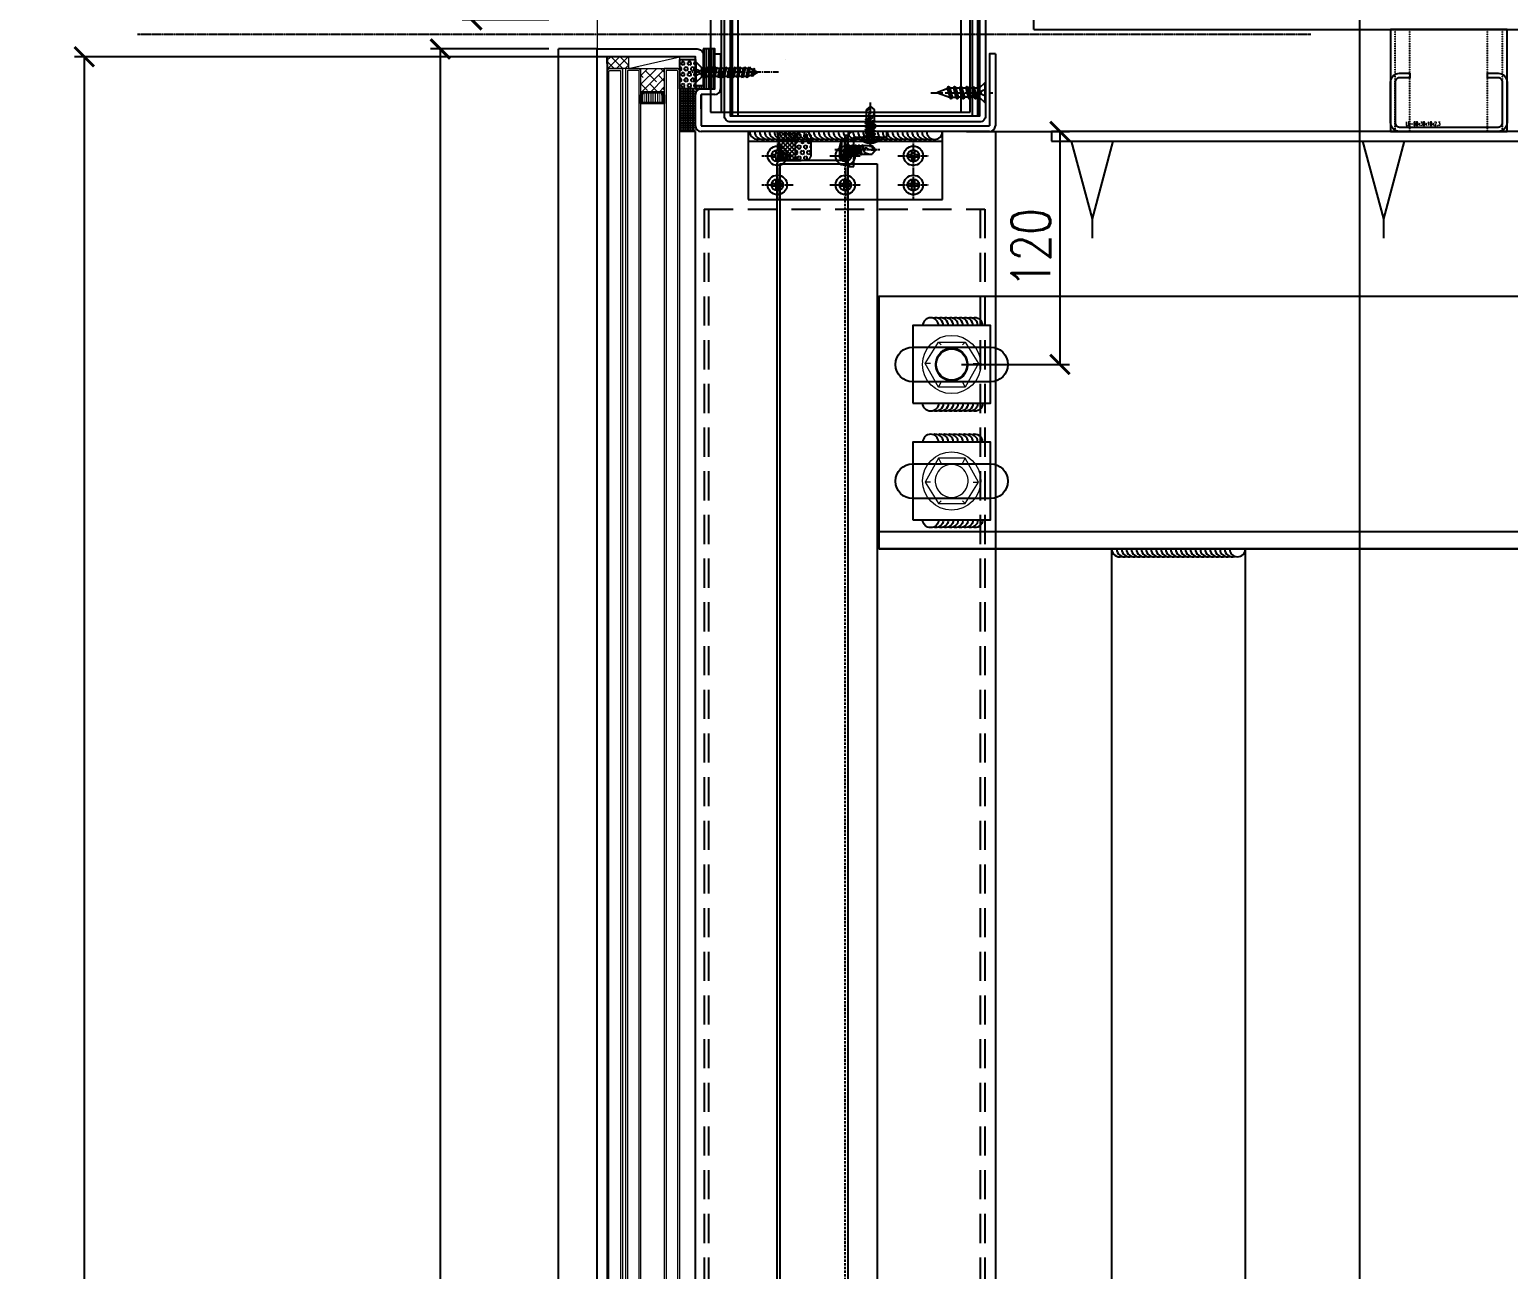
# Model space of a CAD drawing. Extents: x -3378 to 102197, y -3799 to 48702.
# Drawn here: x 58604 to 59365, y 39112 to 39751 of the extents above; entities that cross this region are included whole.
import ezdxf

# ---------------------------------------------------------------- set-up
doc = ezdxf.new("R2010")
doc.units = 0
for name, pattern in [('CEN1', [9, 6, -1, 1, -1]), ('CENTER', [2, 1.25, -0.25, 0.25, -0.25]), ('HIDDEN', [0.375, 0.25, -0.125]), ('Hidden 1_16_', [0.023813, 0.015875, -0.007938])]:
    doc.linetypes.add(name, pattern=pattern)
for name, color, linetype in [('##-鐵件', 1, 'Continuous'), ('24WELD', 55, 'Continuous'), ('ARR', 6, 'Continuous'), ('BCM CL', 14, 'CENTER'), ('BCM-DIM', 54, 'Continuous'), ('BCM-draft', 252, 'Continuous'), ('BCM-Extu', 4, 'Continuous'), ('CENTER', 4, 'CENTER'), ('CL', 14, 'CENTER'), ('DIM', 173, 'Continuous'), ('GM_ANNO_DIMS', 4, 'Continuous'), ('GM_STEL_PRIM', 3, 'Continuous'), ('STRUCTURAL', 3, 'Continuous'), ('不鏽鋼板S.S.PANEL', 30, 'Continuous'), ('填縫物 SEALANT', 1, 'Continuous'), ('泡棉', 8, 'Continuous'), ('矽利康', 9, 'Continuous'), ('螺絲 固定五金 FASTENERS', 124, 'Continuous'), ('螺絲、螺栓', 4, 'Continuous'), ('視覺模型鋁擠型暫替', 4, 'Continuous'), ('金屬面材 METAL PANEL', 2, 'Continuous'), ('鐵件', 6, 'Continuous'), ('鐵件 STEEL', 20, 'Continuous'), ('隔熱材 INSULATION', 9, 'HIDDEN'), ('隱藏線 HIDDEN', 8, 'HIDDEN')]:
    doc.layers.add(name, color=color, linetype=linetype)
doc.layers.add('#不列印', color=250, linetype='Continuous', plot=False)
doc.layers.add('不顯示', color=254, linetype='Continuous', plot=False)
doc.layers.add('BCM-GK', color=252, linetype='Continuous', lineweight=5)
doc.layers.add('BCM-GLA', color=4, linetype='Continuous', lineweight=5)
doc.styles.add('GM_ANNO_TEXT', font='simplex.shx', dxfattribs={"width": 0.8})
doc.styles.add('romans', font='romans.shx', dxfattribs={"width": 0.5, "bigfont": ' chineset.shx'})
doc.dimstyles.new('GM_DIM', dxfattribs={"dimscale": 0, "dimtxt": 20, "dimasz": 10, "dimexe": 5, "dimexo": 5, "dimgap": 5, "dimtad": 1, "dimdec": 0, "dimdsep": 46, "dimtxsty": 'GM_ANNO_TEXT', "dimblk": 'ARCHTICK', "dimcen": 0, "dimclrd": 4, "dimclre": 4, "dimclrt": 10, "dimadec": 0, "dimazin": 2, "dimtfac": 1, "dimtdec": 0, "dimtix": 1, "dimtofl": 0, "dimtmove": 2, "dimatfit": 3, "dimfxl": 1.5, "dimarcsym": 1})

# ---------------------------------------------------------------- blocks, each defined once
blk = doc.blocks.new('*u130')
at = {"layer": '泡棉'}
h = blk.add_hatch(dxfattribs=at)
h.set_pattern_fill('HEX', color=256, scale=0.3)
h.set_pattern_definition([(0, (-4141.5022, 978.2385), (0, 1.6497784), [0.9525, -1.905]), (120, (-4141.5022, 978.2385), (-1.42875, -0.8248892), [0.9525, -1.905]), (60, (-4140.5497, 978.2385), (-1.42875, 0.8248892), [0.9525, -1.905])])
edge = h.paths.add_edge_path()
edge.add_line((-12, 9.53), (-3, 9.53))
edge.add_arc((-3, 12.53), 3, 270, 360)
edge.add_line((0, 12.53), (0, 14.53))
edge.add_arc((-3, 14.53), 3, 0, 90)
edge.add_line((-3, 17.53), (-12, 17.53))
edge.add_arc((-12, 14.53), 3, 90, 180)
edge.add_line((-15, 14.53), (-15, 12.53))
edge.add_arc((-12, 12.53), 3, 180, 270)
at = {"layer": '矽利康'}
h = blk.add_hatch(dxfattribs=at)
h.set_pattern_fill('ANSI37', color=256, scale=0.5, style=0)
h.set_pattern_definition([(45, (-4141.5022, 978.2385), (-1.122532, 1.122532), []), (135, (-4141.5022, 978.2385), (-1.122532, -1.122532), [])])
edge = h.paths.add_edge_path()
edge.add_arc((-7.73, -32.06), 32.98, 76.43716, 103.56284)
edge.add_arc((-16.6, 1.13), 1.6, 315, 360)
edge.add_line((-15, 1.13), (-15, 12.53))
edge.add_arc((-12, 12.53), 3, 180, 270)
edge.add_line((-12, 9.53), (-3, 9.53))
edge.add_arc((-3, 12.53), 3, 270, 360)
edge.add_line((0, 12.53), (0, 0))
at = {"layer": '泡棉'}
blk.add_lwpolyline([(-12, 9.53), (-3, 9.53, 0.414214), (0, 12.53), (0, 14.53, 0.414214), (-3, 17.53), (-12, 17.53, 0.414214), (-15, 14.53), (-15, 12.53, 0.414214)], format="xyb", close=True, dxfattribs=at)
at = {"layer": '矽利康'}
blk.add_lwpolyline([(0, 0, 0.118914), (-15.47, 0, 0.198912), (-15, 1.13), (-15, 12.53, 0.414214), (-12, 9.53), (-3, 9.53, 0.414214), (0, 12.53)], format="xyb", close=True, dxfattribs=at)
blk = doc.blocks.new('M5x16圓頭自攻')
at = {"layer": 'ARR', "color": 0, "linetype": 'CENTER', "ltscale": 0.87}
blk.add_line((18, 0), (-5.1, 0), dxfattribs=at)
at = {"layer": 'ARR', "color": 0, "linetype": 'ByBlock', "ltscale": 0.3}
for p, q in [((-1.61, -4.5), (-1.61, 4.5)), ((0.5, 2.24), (1.14, 1.9)), ((0.72, 2.13), (1.65, -2.5)), ((1.89, 1.9), (1.14, 1.9)), ((2.24, 2.5), (3.24, -2.5)), ((3.48, 1.9), (2.73, 1.9)), ((3.83, 2.5), (4.83, -2.5)), ((5.07, 1.9), (4.32, 1.9)), ((5.42, 2.5), (6.42, -2.5)), ((6.81, 1.9), (5.91, 1.9)), ((7.16, 2.5), (8.16, -2.5)), ((8.4, 1.9), (7.65, 1.9)), ((8.73, 1.9), (7.98, 1.9)), ((9.08, 2.5), (9.7, -0.6)), ((14.12, 2.1), (9.46, 2.1)), ((15.83, 0.06), (14.12, 2.1)), ((15.83, 0.06), (15.95, 0.06)), ((16, -0.01), (16, 0.01)), ((2.14, -1.9), (2.89, -1.9)), ((3.73, -1.9), (4.48, -1.9)), ((5.32, -1.9), (6.07, -1.9)), ((6.91, -1.9), (7.81, -1.9)), ((8.54, -2.1), (12.91, -2.1)), ((15.83, -0.06), (14.12, -2.1)), ((15.83, -0.06), (15.95, -0.06))]:
    blk.add_line(p, q, dxfattribs=at)
blk.add_lwpolyline([(-2.98, -0.5, 0.134476), (-1.61, -4.5), (-0.58, -4.5, 0.198912), (-0.44, -4.44), (-0.06, -4.06, 0.198912), (0, -3.92), (0, 3.92, 0.198912), (-0.06, 4.06), (-0.44, 4.44, 0.198912), (-0.58, 4.5), (-1.61, 4.5, 0.134562), (-2.98, 0.5), (-2.48, 0.5), (-2.48, -0.5), (-2.98, -0.5)], format="xyb", dxfattribs=at)
blk.add_lwpolyline([(1.14, 1.9), (2.14, -1.9), (1.8, -2.5), (1.65, -2.5), (1.3, -1.9), (0.3, 1.9), (0.5, 2.24)], dxfattribs=at)
for points in [[(3.24, -2.5), (2.89, -1.9), (1.89, 1.9), (2.24, 2.5), (2.39, 2.5), (2.73, 1.9), (3.73, -1.9), (3.39, -2.5)], [(4.83, -2.5), (4.48, -1.9), (3.48, 1.9), (3.83, 2.5), (3.98, 2.5), (4.32, 1.9), (5.32, -1.9), (4.98, -2.5)], [(6.42, -2.5), (6.07, -1.9), (5.07, 1.9), (5.42, 2.5), (5.57, 2.5), (5.91, 1.9), (6.91, -1.9), (6.57, -2.5)], [(8.16, -2.5), (7.81, -1.9), (6.81, 1.9), (7.16, 2.5), (7.31, 2.5), (7.65, 1.9), (8.65, -1.9), (8.31, -2.5)], [(9.08, 2.5), (8.73, 1.9), (9.7, -0.6), (9.46, 2.1), (9.23, 2.5)]]:
    blk.add_lwpolyline(points, close=True, dxfattribs=at)
for centre, radius, start, end in [((0.67, 3.07), 0.874, 220.33884, 257.78016), ((10.86, -0.29), 1.2, 56.15202, 236.15202), ((14.85, 6.88), 7.01, 241.64577, 278.00805), ((15.9, 1.75), 1.82, 168.86169, 267.68654), ((15.95, 0.01), 0.05, 0, 90), ((1.17, -3.34), 1.44, 84.73115, 144.21996), ((13.52, 4.88), 7.01, 241.64577, 274.95411), ((15.95, -0.01), 0.05, 270, 0)]:
    blk.add_arc(centre, radius, start, end, dxfattribs=at)
blk = doc.blocks.new('*U255')
blk.add_blockref('M5x16圓頭自攻', (0, 0))
blk = doc.blocks.new('玻璃飾條01')
at = {"layer": '金屬面材 METAL PANEL', "linetype": 'Continuous'}
blk.add_lwpolyline([(50.5, -19), (50.5, -4), (0, -4), (0, 0), (51.5, 0, -0.414214), (54.5, -3), (54.5, -19), (50.5, -19)], format="xyb", dxfattribs=at)
blk = doc.blocks.new('*u927')
at = {"layer": 'CENTER', "color": 0, "ltscale": 5}
blk.add_line((28.28, 0), (-3.62, 0), dxfattribs=at)
at = {"layer": '螺絲、螺栓', "color": 0, "linetype": 'ByBlock', "ltscale": 0.2}
for p, q in [((0.3, 5.3), (0.3, -5.3)), ((3.1, 2.5), (3.1, -2.5)), ((3.1, 2.39), (4.64, 2.39)), ((5.08, 3.15), (6.34, -3.15)), ((5.7, 2.39), (7.79, 2.39)), ((8.23, 3.15), (9.49, -3.15)), ((8.85, 2.39), (10.94, 2.39)), ((11.38, 3.15), (12.64, -3.15)), ((12, 2.39), (14.09, 2.39)), ((14.53, 3.15), (15.79, -3.15)), ((17.24, 2.39), (15.15, 2.39)), ((17.68, 3.15), (18.94, -3.15)), ((18.17, 2.61), (24.84, 0.24)), ((3.1, -2.39), (5.9, -2.39)), ((6.96, -2.39), (9.05, -2.39)), ((10.11, -2.39), (12.2, -2.39)), ((13.26, -2.39), (15.35, -2.39)), ((16.41, -2.39), (18.5, -2.39)), ((24.84, -0.23), (19.52, -2.25))]:
    blk.add_line(p, q, dxfattribs=at)
blk.add_lwpolyline([(3.1, -2.5), (0.3, -5.3), (0, -5.3), (0, 5.3), (0.3, 5.3), (3.1, 2.5)], dxfattribs=at)
blk.add_lwpolyline([(0, 1.61, -0.048054), (2.67, 0.68, -0.292428), (3.1, 0, -0.292428), (2.67, -0.68, -0.048054), (0, -1.61, -0.048054)], format="xyb", dxfattribs=at)
for points in [[(6.34, -3.15), (5.9, -2.39), (4.64, 2.39), (5.08, 3.15), (5.27, 3.15), (5.7, 2.39), (6.96, -2.39), (6.53, -3.15)], [(9.49, -3.15), (9.05, -2.39), (7.79, 2.39), (8.23, 3.15), (8.42, 3.15), (8.85, 2.39), (10.11, -2.39), (9.68, -3.15)], [(12.64, -3.15), (12.2, -2.39), (10.94, 2.39), (11.38, 3.15), (11.57, 3.15), (12, 2.39), (13.26, -2.39), (12.83, -3.15)], [(15.79, -3.15), (15.35, -2.39), (14.09, 2.39), (14.53, 3.15), (14.72, 3.15), (15.15, 2.39), (16.41, -2.39), (15.98, -3.15)], [(18.94, -3.15), (18.5, -2.39), (17.24, 2.39), (17.68, 3.15), (17.87, 3.15), (18.3, 2.39), (19.56, -2.39), (19.13, -3.15)]]:
    blk.add_lwpolyline(points, close=True, dxfattribs=at)
blk.add_arc((24.75, 0), 0.252, 292.16272, 69.4623, dxfattribs=at)
blk = doc.blocks.new('*U929')
blk.add_blockref('*u927', (0, 0))
blk = doc.blocks.new('下水槽料')
at = {"layer": 'BCM-DIM', "linetype": 'Continuous'}
h = blk.add_hatch(dxfattribs=at)
h.set_pattern_fill('ANSI37', color=256, scale=10, angle=45)
h.set_pattern_definition([(90, (-95148.0597, -997857.4866), (-1.25, 0), []), (180, (-95148.0597, -997857.4866), (-1e-16, -1.25), [])])
h.paths.add_polyline_path([(-154.38, 0), (-162.38, 0), (-162.38, -22), (-154.38, -22)])
at = {"layer": '泡棉'}
h = blk.add_hatch(dxfattribs=at)
h.set_pattern_fill('HEX', color=256, scale=0.3, angle=90)
h.set_pattern_definition([(90, (0.1197, -78.6612), (-1.649778, 1e-16), [0.9525, -1.905]), (210, (0.1197, -78.6612), (0.824889, -1.42875), [0.9525, -1.905]), (150, (0.1197, -77.7087), (-0.824889, -1.42875), [0.9525, -1.905])])
h.paths.add_polyline_path([(-154.38, -22), (-162.38, -22), (-162.38, -37), (-154.38, -37)])
at = {"layer": 'BCM-DIM', "linetype": 'Continuous'}
for p, q in [((-154.5, 0), (-162.5, 0)), ((-154.38, -22), (-162.38, -22))]:
    blk.add_line(p, q, dxfattribs=at)
at = {"layer": '泡棉'}
blk.add_lwpolyline([(-154.38, -37), (-162.38, -37), (-162.38, -22), (-154.38, -22)], close=True, dxfattribs=at)
at = {"layer": '視覺模型鋁擠型暫替', "linetype": 'Continuous'}
for points in [[(-8, -17.18), (-5, -14.5), (-5, -20)], [(-8, -22.82), (-5, -25.5), (-5, -20)]]:
    blk.add_lwpolyline(points, dxfattribs=at)
at = {"layer": '視覺模型鋁擠型暫替', "color": 7, "linetype": 'Continuous'}
for centre, radius, start, end in [((-135.5, -8), 3, 90, 180), ((-135.5, -8), 2, 90, 180), ((-135.5, -8), 1, 90, 180), ((-9, -8), 3, 0, 90), ((-9, -8), 2, 0, 90), ((-9, -8), 1, 0, 90)]:
    blk.add_arc(centre, radius, start, end, dxfattribs=at)
at = {"layer": '金屬面材 METAL PANEL'}
blk.add_lwpolyline([(-3, -40), (-3, -40), (-3, -40), (-3, -3), (-151.5, -3), (-151.5, -19), (-144.5, -19, -0.414214), (-141.5, -22), (-141.5, -40), (-144.5, -40), (-144.5, -40), (-141.5, -40), (-141.5, -40), (-144.5, -40), (-144.5, -22), (-151.5, -22, -0.414214), (-154.5, -19), (-154.5, -3, -0.414214), (-151.5, 0), (-3, 0, -0.414214), (0, -3), (0, -40), (-3, -40), (-3, -40), (-3, -40)], format="xyb", dxfattribs=at)
for points in [[(-132.5, -92.01), (-132.5, -8), (-12, -8), (-12, -92.01), (-9, -92.01), (-9, -8, 0.414214), (-12, -5), (-132.5, -5, 0.414214), (-135.5, -8), (-135.5, -92.01)], [(-5, -8), (-5, -92.01, -0.414214), (-8, -95.01), (-136.5, -95.01, -0.414214), (-139.5, -92.01), (-139.5, -8), (-136.5, -8), (-136.5, -92.01), (-8, -92.01), (-8, -8)]]:
    blk.add_lwpolyline(points, format="xyb", close=True, dxfattribs=at)
at = {"layer": '螺絲 固定五金 FASTENERS', "rotation": 180}
blk.add_blockref('*U929', (-5, -20), dxfattribs=at)
blk = doc.blocks.new('上水槽料')
at = {"layer": '金屬面材 METAL PANEL'}
for p, q in [((-144.52, 40), (-141.5, 40)), ((-144.5, 22), (-144.52, 40)), ((-141.5, 40), (-141.5, 22)), ((0, 40), (0, 3)), ((-154.5, 3), (-154.5, 19)), ((-151.5, 22), (-144.5, 22)), ((-144.5, 19), (-151.5, 19)), ((-151.5, 19), (-151.5, 3)), ((-151.5, 3), (-3, 3)), ((-3, 0), (-151.5, 0))]:
    blk.add_line(p, q, dxfattribs=at)
blk.add_lwpolyline([(0, 40), (-3, 40), (-3, 3)], dxfattribs=at)
for centre, start, end in [((-151.5, 19), 90, 180), ((-144.5, 22), 270, 0), ((-151.5, 3), 180, 270), ((-3, 3), 270, 0)]:
    blk.add_arc(centre, 3, start, end, dxfattribs=at)
at = {"layer": '螺絲 固定五金 FASTENERS', "rotation": 180}
blk.add_blockref('*U929', (-5, 20), dxfattribs=at)
blk = doc.blocks.new('*U35')
blk.add_lwpolyline([(1.22, 0.68), (2.48, 0.68, -0.398336), (3.02, 0.16, -0.027263), (3.02, -0.16, -0.398336), (2.48, -0.68), (1.22, -0.68, 0.414214), (0.68, -1.22), (0.68, -2.48, -0.398336), (0.16, -3.02, -0.027263), (-0.16, -3.02, -0.398336), (-0.68, -2.48), (-0.68, -1.22, 0.414214), (-1.22, -0.68), (-2.48, -0.68, -0.398336), (-3.02, -0.16, -0.027263), (-3.02, 0.16, -0.398336), (-2.48, 0.68), (-1.22, 0.68, 0.414214), (-0.68, 1.22), (-0.68, 2.48, -0.398336), (-0.16, 3.02, -0.027263), (0.16, 3.02, -0.398336), (0.68, 2.48), (0.68, 1.22, 0.414214)], format="xyb", close=True)
blk.add_circle((0, 0), 5)
at = {"layer": 'CL'}
for p, q in [((0, 8.04), (0, -8.04)), ((-8.04, 0), (8.04, 0))]:
    blk.add_line(p, q, dxfattribs=at)
blk = doc.blocks.new('圓孔6mm')
at = {"layer": '視覺模型鋁擠型暫替', "color": 6, "linetype": 'Continuous'}
blk.add_circle((0, 0), 3, dxfattribs=at)
at = {"layer": 'BCM-draft'}
blk.add_blockref('*U35', (0, 0), dxfattribs=at)
blk = doc.blocks.new('下水槽料托架4t')
at = {"layer": '金屬面材 METAL PANEL', "linetype": 'Continuous'}
for p, q in [((73.25, 0), (-60.43, 0)), ((-60.43, 0, 0), (-60.43, -80, 0)), ((-54.96, 0), (-54.96, -80)), ((68.39, 0), (68.39, -80)), ((73.25, -80), (73.25, 0)), ((-60.43, -80), (73.25, -80))]:
    blk.add_line(p, q, dxfattribs=at)
at = {"layer": '視覺模型鋁擠型暫替', "linetype": 'Continuous'}
for p in [(-33.43, -7.5), (6.57, -7.5), (46.54, -7.5), (-33.43, -22.5), (6.57, -22.5), (46.54, -22.5)]:
    blk.add_blockref('圓孔6mm', p, dxfattribs=at)
blk = doc.blocks.new('*U51')
for centre, end in [((-93.95, 3.05), 286.35291), ((-91.45, 2.96), 286.35291), ((-88.95, 2.88), 286.35291), ((-86.45, 2.8), 286.35291), ((-83.96, 2.72), 286.35291), ((-81.46, 2.64), 286.35291), ((-78.96, 2.56), 286.35291), ((-76.46, 2.48), 286.35291), ((-73.96, 2.4), 286.35291), ((-71.46, 2.32), 286.35291), ((-68.96, 2.24), 286.35291), ((-66.47, 2.15), 286.35291), ((-63.97, 2.07), 286.35291), ((-61.47, 1.99), 286.35291), ((-58.97, 1.91), 286.35291), ((-56.47, 1.83), 286.35291), ((-53.97, 1.75), 286.35291), ((-51.47, 1.67), 286.35291), ((-48.97, 1.59), 286.35291), ((-46.48, 1.51), 286.35291), ((-43.98, 1.43), 286.35291), ((-41.48, 1.34), 286.35291), ((-38.98, 1.26), 286.35291), ((-36.48, 1.18), 286.35291), ((-33.98, 1.1), 286.35291), ((-31.48, 1.02), 286.35291), ((-28.98, 0.94), 286.35291), ((-26.49, 0.86), 286.35291), ((-23.99, 0.78), 286.35291), ((-21.49, 0.7), 286.35291), ((-18.99, 0.62), 286.35291), ((-16.49, 0.53), 286.35291), ((-13.99, 0.45), 286.35291), ((-11.49, 0.37), 286.35291), ((-9, 0.29), 286.35291), ((-6.5, 0.21), 286.35291), ((-4, 0.13), 358.14306)]:
    blk.add_arc(centre, 4, 178.14306, end)
blk = doc.blocks.new('上橫料托架4t-2')
at = {"layer": '視覺模型鋁擠型暫替', "color": 6, "linetype": 'HIDDEN'}
blk.add_line((7.45, -5), (107.45, -5), dxfattribs=at)
blk.add_lwpolyline([(7.45, -35), (107.45, -35), (107.45, 0), (7.45, 0)], close=True, dxfattribs=at)
at = {"layer": '24WELD', "xscale": 1.012500000000001, "yscale": 1.012500000000001, "zscale": 1.012500000000001, "rotation": 1.856937198354216}
blk.add_blockref('*U51', (107.45, 0), dxfattribs=at)
at = {"layer": '視覺模型鋁擠型暫替', "linetype": 'HIDDEN'}
for p in [(22.45, -12.5), (57.45, -12.5), (92.45, -12.5), (22.45, -27.5), (57.45, -27.5), (92.45, -27.5)]:
    blk.add_blockref('圓孔6mm', p, dxfattribs=at)
blk = doc.blocks.new('*U59')
for centre, end in [((-0.21, -6.5), 16.35291), ((-0.13, -4), 88.14306), ((-0.45, -13.99), 16.35291), ((-0.37, -11.49), 16.35291), ((-0.29, -9), 16.35291), ((-0.7, -21.49), 16.35291), ((-0.62, -18.99), 16.35291), ((-0.53, -16.49), 16.35291), ((-0.86, -26.49), 16.35291), ((-0.78, -23.99), 16.35291)]:
    blk.add_arc(centre, 4, 268.14306, end)
blk = doc.blocks.new('A$C4E2A2353')
at = {"layer": 'ARR', "color": 0, "linetype": 'CEN1', "ltscale": 0.5}
blk.add_line((42.86, 0), (-3.62, 0), dxfattribs=at)
at = {"layer": 'ARR', "color": 0, "linetype": 'ByBlock', "ltscale": 0.3}
for p, q in [((0.3, -5.3), (0.3, 5.3)), ((3.1, -2.5), (3.1, 2.5)), ((4.38, 2.15), (3.1, 2.15)), ((3.1, 1.24), (3.82, -2.16)), ((4.71, 2.87), (4.38, 2.15)), ((4.38, 2.15), (5.3, -2.16)), ((4.43, 1.96), (5.34, -2.36)), ((5.34, 2.15), (4.71, 2.87)), ((4.71, 2.87), (5.93, -2.88)), ((4.89, 2.06), (5.8, -2.26)), ((6.82, 2.15), (5.34, 2.15)), ((5.34, 2.15), (6.26, -2.16)), ((5.34, 2.15), (6.26, -2.16)), ((7.15, 2.87), (6.82, 2.15)), ((6.82, 2.15), (7.74, -2.16)), ((6.86, 1.96), (7.78, -2.36)), ((7.78, 2.15), (7.15, 2.87)), ((7.15, 2.87), (8.37, -2.88)), ((7.32, 2.06), (8.24, -2.26)), ((9.26, 2.15), (7.78, 2.15)), ((7.78, 2.15), (8.7, -2.16)), ((7.78, 2.15), (8.7, -2.16)), ((9.59, 2.87), (9.26, 2.15)), ((9.26, 2.15), (10.17, -2.16)), ((9.3, 1.96), (10.21, -2.36)), ((10.22, 2.15), (9.59, 2.87)), ((9.59, 2.87), (10.81, -2.88)), ((9.76, 2.06), (10.67, -2.26)), ((11.7, 2.15), (10.22, 2.15)), ((10.22, 2.15), (11.13, -2.16)), ((10.22, 2.15), (11.13, -2.16)), ((12.02, 2.87), (11.7, 2.15)), ((11.7, 2.15), (12.61, -2.16)), ((11.74, 1.96), (12.65, -2.36)), ((12.66, 2.15), (12.02, 2.87)), ((12.02, 2.87), (13.24, -2.88)), ((12.2, 2.06), (13.11, -2.26)), ((14.13, 2.15), (12.66, 2.15)), ((12.66, 2.15), (13.57, -2.16)), ((12.66, 2.15), (13.57, -2.16)), ((14.46, 2.87), (14.13, 2.15)), ((14.13, 2.15), (15.05, -2.16)), ((14.18, 1.96), (15.09, -2.36)), ((15.09, 2.15), (14.46, 2.87)), ((14.46, 2.87), (15.68, -2.88)), ((14.64, 2.06), (15.55, -2.26)), ((16.57, 2.15), (15.09, 2.15)), ((15.09, 2.15), (16.01, -2.16)), ((15.09, 2.15), (16.01, -2.16)), ((16.9, 2.87), (16.57, 2.15)), ((16.57, 2.15), (17.49, -2.16)), ((16.61, 1.96), (17.53, -2.36)), ((17.53, 2.15), (16.9, 2.87)), ((16.9, 2.87), (18.12, -2.88)), ((17.07, 2.06), (17.99, -2.26)), ((19.01, 2.15), (17.53, 2.15)), ((17.53, 2.15), (18.45, -2.16)), ((17.53, 2.15), (18.45, -2.16)), ((19.34, 2.87), (19.01, 2.15)), ((19.01, 2.15), (19.92, -2.16)), ((19.05, 1.96), (19.96, -2.36)), ((19.97, 2.15), (19.34, 2.87)), ((19.34, 2.87), (20.56, -2.88)), ((19.51, 2.06), (20.42, -2.26)), ((21.45, 2.15), (19.97, 2.15)), ((19.97, 2.15), (20.88, -2.16)), ((19.97, 2.15), (20.88, -2.16)), ((21.77, 2.87), (21.45, 2.15)), ((21.77, 2.87), (21.45, 2.15)), ((21.45, 2.15), (22.36, -2.16)), ((21.45, 2.15), (22.36, -2.16)), ((21.49, 1.96), (22.4, -2.36)), ((21.49, 1.96), (22.4, -2.36)), ((22.41, 2.15), (21.77, 2.87)), ((21.77, 2.87), (22.99, -2.88)), ((22.41, 2.15), (21.77, 2.87)), ((21.77, 2.87), (22.99, -2.88)), ((21.95, 2.06), (22.86, -2.26)), ((21.95, 2.06), (22.86, -2.26)), ((23.88, 2.15), (22.41, 2.15)), ((22.41, 2.15), (23.32, -2.16)), ((23.88, 2.15), (22.41, 2.15)), ((22.41, 2.15), (23.32, -2.16)), ((22.41, 2.15), (23.32, -2.16)), ((22.41, 2.15), (23.32, -2.16)), ((24.21, 2.87), (23.88, 2.15)), ((24.21, 2.87), (23.88, 2.15)), ((23.88, 2.15), (24.8, -2.16)), ((23.88, 2.15), (24.8, -2.16)), ((23.93, 1.96), (24.84, -2.36)), ((23.93, 1.96), (24.84, -2.36)), ((24.84, 2.15), (24.21, 2.87)), ((24.21, 2.87), (25.43, -2.88)), ((24.84, 2.15), (24.21, 2.87)), ((24.21, 2.87), (25.43, -2.88)), ((24.38, 2.06), (25.3, -2.26)), ((24.38, 2.06), (25.3, -2.26)), ((26.32, 2.15), (24.84, 2.15)), ((24.84, 2.15), (25.76, -2.16)), ((26.32, 2.15), (24.84, 2.15)), ((24.84, 2.15), (25.76, -2.16)), ((24.84, 2.15), (25.76, -2.16)), ((24.84, 2.15), (25.76, -2.16)), ((26.65, 2.87), (26.32, 2.15)), ((26.65, 2.87), (26.32, 2.15)), ((26.32, 2.15), (27.24, -2.16)), ((26.32, 2.15), (27.24, -2.16)), ((26.36, 1.96), (27.28, -2.36)), ((26.36, 1.96), (27.28, -2.36)), ((27.28, 2.15), (26.65, 2.87)), ((26.65, 2.87), (27.87, -2.88)), ((27.28, 2.15), (26.65, 2.87)), ((26.65, 2.87), (27.87, -2.88)), ((26.82, 2.06), (27.74, -2.26)), ((26.82, 2.06), (27.74, -2.26)), ((28.91, 1.45), (27.28, 2.15)), ((27.28, 2.15), (28.19, -2.16)), ((27.28, 2.15), (28.19, -2.16)), ((27.28, 2.15), (28.19, -2.16)), ((27.28, 2.15), (28.19, -2.16)), ((29.24, 2.17), (28.91, 1.45)), ((28.91, 1.45), (29.52, -1.46)), ((29.96, 0.99), (29.24, 2.17)), ((29.24, 2.17), (30.16, -2.18)), ((32.25, 0), (29.96, 1.25)), ((29.96, 0.99), (30.39, -1)), ((32.26, 0), (32.25, 0)), ((3.1, -1.02), (3.49, -2.88)), ((3.1, -2.44), (3.49, -2.88)), ((3.49, -2.88), (3.82, -2.16)), ((3.82, -2.16), (5.3, -2.16)), ((5.3, -2.16), (5.93, -2.88)), ((5.93, -2.88), (6.26, -2.16)), ((6.26, -2.16), (7.74, -2.16)), ((7.74, -2.16), (8.37, -2.88)), ((8.37, -2.88), (8.7, -2.16)), ((8.7, -2.16), (10.17, -2.16)), ((10.17, -2.16), (10.81, -2.88)), ((10.81, -2.88), (11.13, -2.16)), ((11.13, -2.16), (12.61, -2.16)), ((12.61, -2.16), (13.24, -2.88)), ((13.24, -2.88), (13.57, -2.16)), ((13.57, -2.16), (15.05, -2.16)), ((15.05, -2.16), (15.68, -2.88)), ((15.68, -2.88), (16.01, -2.16)), ((16.01, -2.16), (17.49, -2.16)), ((17.49, -2.16), (18.12, -2.88)), ((18.12, -2.88), (18.45, -2.16)), ((18.45, -2.16), (19.92, -2.16)), ((19.92, -2.16), (20.56, -2.88)), ((20.56, -2.88), (20.88, -2.16)), ((20.88, -2.16), (22.36, -2.16)), ((22.36, -2.16), (22.99, -2.88)), ((22.36, -2.16), (22.99, -2.88)), ((22.99, -2.88), (23.32, -2.16)), ((22.99, -2.88), (23.32, -2.16)), ((23.32, -2.16), (24.8, -2.16)), ((23.32, -2.16), (24.8, -2.16)), ((24.8, -2.16), (25.43, -2.88)), ((24.8, -2.16), (25.43, -2.88)), ((25.43, -2.88), (25.76, -2.16)), ((25.43, -2.88), (25.76, -2.16)), ((25.76, -2.16), (27.24, -2.16)), ((25.76, -2.16), (27.24, -2.16)), ((27.24, -2.16), (27.87, -2.88)), ((27.24, -2.16), (27.87, -2.88)), ((27.87, -2.88), (28.19, -2.16)), ((27.87, -2.88), (28.19, -2.16)), ((28.19, -2.16), (29.52, -1.46)), ((29.52, -1.46), (30.16, -2.18)), ((30.16, -2.18), (30.39, -1)), ((30.39, -1), (32.25, -0.01)), ((32.25, -0.01), (32.26, 0))]:
    blk.add_line(p, q, dxfattribs=at)
blk.add_lwpolyline([(3.1, 2.5), (0.3, 5.3), (0, 5.3), (0, -5.3), (0.3, -5.3), (3.1, -2.5)], dxfattribs=at)
blk.add_lwpolyline([(0, -1.61, 0.048054), (2.67, -0.68, 0.292428), (3.1, 0, 0.292428), (2.67, 0.68, 0.048054), (0, 1.61, 0.048054)], format="xyb", dxfattribs=at)
blk = doc.blocks.new('*U920')
at = {"layer": '螺絲、螺栓', "color": 0, "linetype": 'ByBlock', "xscale": -1, "rotation": 180}
blk.add_blockref('A$C4E2A2353', (0, 0), dxfattribs=at)
blk = doc.blocks.new('*U78')
for centre, end in [((-63.97, 2.07), 286.35291), ((-61.47, 1.99), 286.35291), ((-58.97, 1.91), 286.35291), ((-56.47, 1.83), 286.35291), ((-53.97, 1.75), 286.35291), ((-51.47, 1.67), 286.35291), ((-48.97, 1.59), 286.35291), ((-46.48, 1.51), 286.35291), ((-43.98, 1.43), 286.35291), ((-41.48, 1.34), 286.35291), ((-38.98, 1.26), 286.35291), ((-36.48, 1.18), 286.35291), ((-33.98, 1.1), 286.35291), ((-31.48, 1.02), 286.35291), ((-28.98, 0.94), 286.35291), ((-26.49, 0.86), 286.35291), ((-23.99, 0.78), 286.35291), ((-21.49, 0.7), 286.35291), ((-18.99, 0.62), 286.35291), ((-16.49, 0.53), 286.35291), ((-13.99, 0.45), 286.35291), ((-11.49, 0.37), 286.35291), ((-9, 0.29), 286.35291), ((-6.5, 0.21), 286.35291), ((-4, 0.13), 358.14306)]:
    blk.add_arc(centre, 4, 178.14306, end)
blk = doc.blocks.new('St-LC-60x30x10x2_3')
at = {"layer": 'STRUCTURAL', "color": 0, "linetype": 'ByBlock', "lineweight": -2}
blk.add_lwpolyline([(14.83, 38.37), (14.83, 36.07), (9.43, 36.07, 0.414214), (7.13, 33.77), (7.13, 12.97, 0.414214), (9.43, 10.67), (60.23, 10.67, 0.414214), (62.53, 12.97), (62.53, 33.77, 0.414214), (60.23, 36.07), (54.83, 36.07), (54.83, 38.37), (60.23, 38.37, -0.414214), (64.83, 33.77), (64.83, 12.97, -0.414214), (60.23, 8.37), (9.43, 8.37, -0.414214), (4.83, 12.97), (4.83, 33.77, -0.414214), (9.43, 38.37)], format="xyb", close=True, dxfattribs=at)
at = {"layer": 'Defpoints', "color": 0, "linetype": 'ByBlock', "lineweight": -2, "style": 'romans', "width": 0.6}
blk.add_text('LC-60x30x10x2.3', height=2, rotation=360, dxfattribs=at).set_placement((12.56, 11.41))
blk = doc.blocks.new('*U68')
at = {"layer": '##-鐵件', "color": 1}
blk.add_lwpolyline([(1542.26, 30), (1489.76, 30), (1489.76, -30), (1542.26, -30)], close=True, dxfattribs=at)
at = {"color": 251, "linetype": 'Hidden 1_16_', "ltscale": 5}
for p, q in [((1542.26, 27.7), (1489.76, 27.7)), ((1542.26, 20), (1489.76, 20)), ((1542.26, -20), (1489.76, -20)), ((1542.26, -27.7), (1489.76, -27.7))]:
    blk.add_line(p, q, dxfattribs=at)
at = {"layer": '#不列印', "rotation": 90}
blk.add_blockref('St-LC-60x30x10x2_3', (1550.63, -34.83), dxfattribs=at)
blk = doc.blocks.new('*U228')
at = {"layer": '鐵件'}
for q in [(-474.63, 0), (1362.58, -30)]:
    blk.add_line((-474.63, -30), q, dxfattribs=at)
blk = doc.blocks.new('*U772')
at = {"layer": 'GM_STEL_PRIM'}
for p, q in [((0, -15), (-10.72, 25)), ((0, -15), (10.72, 25)), ((0, -25), (0, -15))]:
    blk.add_line(p, q, dxfattribs=at)
blk = doc.blocks.new('*U773')
at = {"layer": 'GM_ANNO_DIMS', "color": 0, "linetype": 'ByBlock', "lineweight": -2}
for p in [(0, 0), (150, 0)]:
    blk.add_blockref('*U772', p, dxfattribs=at)
blk = doc.blocks.new('_ArchTick')
at = {"color": 0, "linetype": 'ByBlock', "const_width": 0.15}
blk.add_lwpolyline([(-0.5, -0.5), (0.5, 0.5)], dxfattribs=at)
blk = doc.blocks.new('*D853')
at = {"layer": 'Defpoints', "color": 0, "ltscale": 10, "transparency": 16777216}
for p in [(59029.05, 39798.09, 0), (59288.74, 39798.09), (59029.05, 37648.1, 0)]:
    blk.add_point(p, dxfattribs=at)
at = {"layer": 'DIM', "color": 4, "lineweight": -2, "ltscale": 10, "transparency": 16777216}
for p, q in [((59034.05, 39798.09), (59293.74, 39798.09)), ((59288.74, 37648.1), (59288.74, 39798.09)), ((59034.05, 37648.1), (59293.74, 37648.1))]:
    blk.add_line(p, q, dxfattribs=at)
at = {"layer": 'DIM', "color": 4, "lineweight": -2, "ltscale": 10, "transparency": 16777216, "xscale": 10, "yscale": 10, "zscale": 10}
for p, rotation in [((59288.74, 39798.09), 90), ((59288.74, 37648.1), 270)]:
    blk.add_blockref('_ArchTick', p, dxfattribs=dict(at, rotation=rotation))
at = {"layer": 'DIM', "color": 10, "ltscale": 10, "transparency": 16777216, "insert": (59273.74, 38723.09), "char_height": 20, "attachment_point": 5, "rotation": 90, "style": 'GM_ANNO_TEXT', "bg_fill": 3, "box_fill_scale": 1.1, "bg_fill_color": 256, "bg_fill_true_color": 13158600, "bg_fill_transparency": 0}
blk.add_mtext('2150', dxfattribs=at)
blk = doc.blocks.new('*D858')
at = {"layer": 'Defpoints', "color": 0, "ltscale": 10, "transparency": 16777216}
for p in [(58876.11, 39740.59, 0), (58815.26, 37648.1), (58991.22, 37648.1, 0)]:
    blk.add_point(p, dxfattribs=at)
at = {"layer": 'DIM', "color": 4, "lineweight": -2, "ltscale": 10, "transparency": 16777216}
for p, q in [((58871.11, 39740.59), (58810.26, 39740.59)), ((58815.26, 39740.59), (58815.26, 37648.1)), ((58986.22, 37648.1), (58810.26, 37648.1))]:
    blk.add_line(p, q, dxfattribs=at)
at = {"layer": 'DIM', "color": 4, "lineweight": -2, "ltscale": 10, "transparency": 16777216, "xscale": 10, "yscale": 10, "zscale": 10}
for p, rotation in [((58815.26, 39740.59), 90), ((58815.26, 37648.1), 270)]:
    blk.add_blockref('_ArchTick', p, dxfattribs=dict(at, rotation=rotation))
at = {"layer": 'DIM', "color": 10, "ltscale": 10, "transparency": 16777216, "insert": (58800.26, 38694.34), "char_height": 20, "attachment_point": 5, "rotation": 90, "style": 'GM_ANNO_TEXT', "bg_fill": 3, "box_fill_scale": 1.1, "bg_fill_color": 256, "bg_fill_true_color": 13158600, "bg_fill_transparency": 0}
blk.add_mtext('2092', dxfattribs=at)
blk = doc.blocks.new('*D859')
at = {"layer": 'Defpoints', "color": 0, "ltscale": 10, "transparency": 16777216}
for p in [(59081.22, 39698.09, 0), (59078.61, 39578.09), (59134.36, 39578.09)]:
    blk.add_point(p, dxfattribs=at)
at = {"layer": 'DIM', "color": 4, "lineweight": -2, "ltscale": 10, "transparency": 16777216}
for p, q in [((59086.22, 39698.09), (59139.36, 39698.09)), ((59134.36, 39698.09), (59134.36, 39578.09)), ((59083.61, 39578.09), (59139.36, 39578.09))]:
    blk.add_line(p, q, dxfattribs=at)
at = {"layer": 'DIM', "color": 4, "lineweight": -2, "ltscale": 10, "transparency": 16777216, "xscale": 10, "yscale": 10, "zscale": 10}
for p, rotation in [((59134.36, 39698.09), 90), ((59134.36, 39578.09), 270)]:
    blk.add_blockref('_ArchTick', p, dxfattribs=dict(at, rotation=rotation))
at = {"layer": 'DIM', "color": 10, "ltscale": 10, "transparency": 16777216, "insert": (59119.36, 39638.09), "char_height": 20, "attachment_point": 5, "rotation": 90, "style": 'GM_ANNO_TEXT', "bg_fill": 3, "box_fill_scale": 1.1, "bg_fill_color": 256, "bg_fill_true_color": 13158600, "bg_fill_transparency": 0}
blk.add_mtext('120', dxfattribs=at)
blk = doc.blocks.new('*D860')
at = {"layer": 'Defpoints', "color": 0, "ltscale": 10, "transparency": 16777216}
for p in [(58886.11, 44040.59, 0), (58831.53, 39755.58), (58876.11, 39755.58, 0)]:
    blk.add_point(p, dxfattribs=at)
at = {"layer": 'DIM', "color": 4, "lineweight": -2, "ltscale": 10, "transparency": 16777216}
for p, q in [((58881.11, 44040.59), (58826.53, 44040.59)), ((58831.53, 44040.59), (58831.53, 39755.58)), ((58871.11, 39755.58), (58826.53, 39755.58))]:
    blk.add_line(p, q, dxfattribs=at)
at = {"layer": 'DIM', "color": 4, "lineweight": -2, "ltscale": 10, "transparency": 16777216, "xscale": 10, "yscale": 10, "zscale": 10}
for p, rotation in [((58831.53, 44040.59), 90), ((58831.53, 39755.58), 270)]:
    blk.add_blockref('_ArchTick', p, dxfattribs=dict(at, rotation=rotation))
at = {"layer": 'DIM', "color": 10, "ltscale": 10, "transparency": 16777216, "insert": (58816.53, 41898.09), "char_height": 20, "attachment_point": 5, "rotation": 90, "style": 'GM_ANNO_TEXT', "bg_fill": 3, "box_fill_scale": 1.1, "bg_fill_color": 256, "bg_fill_true_color": 13158600, "bg_fill_transparency": 0}
blk.add_mtext('4285', dxfattribs=at)
blk = doc.blocks.new('*D849')
at = {"layer": 'Defpoints', "color": 0, "ltscale": 10, "transparency": 16777216}
for p in [(58943.47, 39736.59, 0), (58631.86, 37648.1), (58974.91, 37648.1, 0)]:
    blk.add_point(p, dxfattribs=at)
at = {"layer": 'DIM', "color": 4, "lineweight": -2, "ltscale": 10, "transparency": 16777216}
for p, q in [((58938.47, 39736.59), (58626.86, 39736.59)), ((58631.86, 39736.59), (58631.86, 37648.1)), ((58969.91, 37648.1), (58626.86, 37648.1))]:
    blk.add_line(p, q, dxfattribs=at)
at = {"layer": 'DIM', "color": 4, "lineweight": -2, "ltscale": 10, "transparency": 16777216, "xscale": 10, "yscale": 10, "zscale": 10}
for p, rotation in [((58631.86, 39736.59), 90), ((58631.86, 37648.1), 270)]:
    blk.add_blockref('_ArchTick', p, dxfattribs=dict(at, rotation=rotation))
at = {"layer": 'DIM', "color": 10, "ltscale": 10, "transparency": 16777216, "insert": (58616.86, 38692.34), "char_height": 20, "attachment_point": 5, "rotation": 90, "style": 'GM_ANNO_TEXT', "bg_fill": 3, "box_fill_scale": 1.1, "bg_fill_color": 256, "bg_fill_true_color": 13158600, "bg_fill_transparency": 0}
blk.add_mtext('2088', dxfattribs=at)

msp = doc.modelspace()

# ---------------------------------------------------------------- hatches: boundary and pattern name
h = msp.add_hatch()
h.set_pattern_fill('ANSI31', color=9, scale=10, angle=45, style=0)
h.set_pattern_definition([(90, (87388.6714, -553512.3718), (-1.25, 1e-15), [])])
h.paths.add_polyline_path([(58950.611, 39740.586), (58950.611, 39721.586), (58946.611, 39721.586), (58946.611, 39720.086), (58956.611, 39720.086), (58956.611, 39740.586)])
at = {"layer": 'BCM-DIM', "linetype": 'Continuous'}
h = msp.add_hatch(dxfattribs=at)
h.set_pattern_fill('ANSI37', color=256, scale=10, angle=45)
h.set_pattern_definition([(90, (-36047.0681, -958137.4008), (-1.25, 0), []), (180, (-36047.0681, -958137.4008), (-1e-16, -1.25), [])])
h.paths.add_polyline_path([(58946.611, 39720.086), (58938.611, 39720.086), (58938.611, 39698.085), (58946.611, 39698.085)])
at = {"layer": 'BCM-Extu', "linetype": 'ByBlock'}
h = msp.add_hatch(dxfattribs=at)
h.set_pattern_fill('DOTS', color=8, scale=15, angle=90, style=0)
h.set_pattern_definition([(90, (59475.5232, 42422.5345), (-0.9375, 0.46875), [0, -0.9375])])
h.paths.add_polyline_path([(58919.684, 39718.086), (58919.111, 39716.543), (58919.111, 39713.086), (58930.111, 39713.086), (58930.111, 39716.543), (58929.538, 39718.086)])
at = {"layer": 'BCM-GK', "linetype": 'ByBlock'}
h = msp.add_hatch(dxfattribs=at)
h.set_pattern_fill('ANSI37', color=256, angle=-180)
h.set_pattern_definition([(225, (-400816.3276, 154039.673), (2.24506403, -2.24506403), []), (315, (-400816.3276, 154039.673), (2.24506403, 2.24506403), [])])
h.paths.add_polyline_path([(58901.11, 39736.586), (58912.111, 39736.586), (58912.111, 39730.586), (58902.111, 39730.586), (58901.111, 39729.586)])
h = msp.add_hatch(dxfattribs=at)
h.set_pattern_fill('ANSI38', color=256, angle=180)
h.set_pattern_definition([(225, (1358294.3707, -82498.737), (2.24506403, -2.24506403), []), (315, (1358294.3707, -82498.737), (6.735192091, -2.24506403), [7.9375, -4.7625])])
h.paths.add_polyline_path([(58929.886, 39718.586), (58930.611, 39716.633), (58930.611, 39730.586), (58918.611, 39730.586), (58918.611, 39716.633), (58919.336, 39718.586)])
at = {"layer": '泡棉'}
h = msp.add_hatch(dxfattribs=at)
h.set_pattern_fill('HEX', color=256, scale=0.3, angle=90)
h.set_pattern_definition([(90, (59101.1111, 39678.425), (-1.649778, 1e-16), [0.9525, -1.905]), (210, (59101.1111, 39678.425), (0.824889, -1.42875), [0.9525, -1.905]), (150, (59101.1111, 39679.3776), (-0.824889, -1.42875), [0.9525, -1.905])])
h.paths.add_polyline_path([(58946.611, 39735.086), (58938.611, 39735.086), (58938.611, 39720.086), (58946.611, 39720.086)])

# ---------------------------------------------------------------- linework, layer by layer
at = {"color": 6, "linetype": 'Continuous', "elevation": 0}
msp.add_lwpolyline([(58950.611, 39740.586), (58950.611, 39721.586), (58946.611, 39721.586), (58946.611, 39720.086), (58956.611, 39720.086), (58956.611, 39740.586)], close=True, dxfattribs=at)
at = {"color": 0, "linetype": 'Continuous', "lineweight": 0, "flags": 128}
for points in [[(59065.007, 39578.646), (59071.857, 39589.606)], [(59071.857, 39589.606), (59085.557, 39589.606)], [(59073.227, 39588.236), (59071.857, 39589.606)], [(59084.187, 39588.236), (59085.557, 39589.606)], [(59085.557, 39589.606), (59092.407, 39578.646)], [(59071.857, 39566.316), (59065.007, 39578.646)], [(59067.747, 39578.646), (59065.007, 39578.646)], [(59092.407, 39578.646), (59085.557, 39566.316)], [(59089.667, 39578.646), (59092.407, 39578.646)], [(59071.857, 39566.316), (59073.227, 39569.056)], [(59085.557, 39566.316), (59071.857, 39566.316)], [(59084.187, 39569.056), (59085.557, 39566.316)], [(59071.857, 39529.854), (59065.007, 39517.524)], [(59085.557, 39529.854), (59071.857, 39529.854)], [(59071.857, 39529.854), (59073.227, 39527.114)], [(59084.187, 39527.114), (59085.557, 39529.854)], [(59092.407, 39517.524), (59085.557, 39529.854)], [(59065.007, 39517.524), (59071.857, 39506.564)], [(59067.747, 39517.524), (59065.007, 39517.524)], [(59085.557, 39506.564), (59092.407, 39517.524)], [(59089.667, 39517.524), (59092.407, 39517.524)], [(59073.227, 39507.934), (59071.857, 39506.564)], [(59071.857, 39506.564), (59085.557, 39506.564)], [(59084.187, 39507.934), (59085.557, 39506.564)]]:
    msp.add_lwpolyline(points, dxfattribs=at)
at = {"color": 0, "linetype": 'Continuous', "lineweight": 0}
for centre in [(59078.611, 39578.085), (59078.611, 39518.085)]:
    msp.add_circle(centre, 15, dxfattribs=at)
msp.add_circle((59078.611, 39578.085), 8)
for centre, start, end in [((59078.611, 39578.085), 3.859333, 176.049438), ((59078.611, 39578.085), 176.049438, 3.859333), ((59078.611, 39518.085), 356.140667, 183.950562), ((59078.611, 39518.085), 183.950562, 356.140667)]:
    msp.add_arc(centre, 8.5, start, end, dxfattribs=at)
at = {"layer": 'BCM CL', "ltscale": 0.5}
msp.add_line((59263.507, 39748.085, 0), (58659.256, 39748.085, 0), dxfattribs=at)
at = {"layer": 'BCM-DIM', "linetype": 'Continuous'}
for p, q in [((58946.492, 39720.086, 0), (58938.492, 39720.086, 0)), ((58946.611, 39698.085, 0), (58938.611, 39698.085, 0))]:
    msp.add_line(p, q, dxfattribs=at)
at = {"layer": 'BCM-draft', "linetype": 'HIDDEN', "ltscale": 5}
msp.add_line((59023.611, 39681.485, 0), (59023.611, 38604.685, 0), dxfattribs=at)
at = {"layer": 'BCM-draft', "elevation": 0}
msp.add_lwpolyline([(59025.211, 39681.485), (59025.211, 38604.685)], dxfattribs=at)
at = {"layer": 'BCM-Extu', "color": 8, "linetype": 'ByBlock', "elevation": 0}
for points in [[(58930.611, 39716.633), (58930.611, 39712.586), (58918.611, 39712.586), (58918.611, 39716.633), (58919.336, 39718.586), (58929.886, 39718.586)], [(58929.538, 39718.086), (58919.684, 39718.086), (58919.111, 39716.543), (58919.111, 39713.086), (58930.111, 39713.086), (58930.111, 39716.543)]]:
    msp.add_lwpolyline(points, close=True, dxfattribs=at)
at = {"layer": 'BCM-GK', "linetype": 'Continuous'}
msp.add_line((58896.111, 39755.584, 0), (58896.111, 39740.586, 0), dxfattribs=at)
at = {"layer": 'BCM-GK', "elevation": 0}
msp.add_lwpolyline([(58901.11, 39736.586), (58912.111, 39736.586), (58912.111, 39730.586), (58902.111, 39730.586), (58901.111, 39729.586), (58901.11, 39736.586)], dxfattribs=at)
at = {"layer": 'BCM-GK', "linetype": 'ByBlock', "elevation": 0}
for points in [[(58912.111, 39730.586), (58938.611, 39730.586), (58938.611, 39736.586), (58912.111, 39736.586)], [(58930.611, 39730.586), (58930.611, 39718.586), (58918.611, 39718.586), (58918.611, 39730.586)]]:
    msp.add_lwpolyline(points, close=True, dxfattribs=at)
msp.add_lwpolyline([(58912.111, 39730.586), (58938.611, 39736.586)], dxfattribs=at)
at = {"layer": 'BCM-GLA', "linetype": 'ByBlock', "elevation": 0}
for points in [[(58901.111, 39023.786), (58901.111, 39729.586), (58902.111, 39730.586), (58909.111, 39730.586), (58909.111, 39023.786)], [(58918.611, 39023.786), (58918.611, 39729.586), (58917.611, 39730.586), (58910.611, 39730.586), (58910.611, 39023.786)], [(58938.611, 39023.786), (58938.611, 39729.586), (58937.611, 39730.586), (58930.611, 39730.586), (58930.611, 39023.786)]]:
    msp.add_lwpolyline(points, dxfattribs=at)
at = {"layer": 'BCM-GLA', "color": 5, "linetype": 'ByBlock', "elevation": 0}
for points in [[(58902.111, 39023.786), (58902.111, 39729.172), (58902.525, 39729.586), (58908.111, 39729.586), (58908.111, 39023.786)], [(58917.611, 39023.786), (58917.611, 39729.172), (58917.197, 39729.586), (58911.611, 39729.586), (58911.611, 39023.786)], [(58937.611, 39023.786), (58937.611, 39729.172), (58937.197, 39729.586), (58931.611, 39729.586), (58931.611, 39023.786)]]:
    msp.add_lwpolyline(points, dxfattribs=at)
at = {"layer": 'GM_STEL_PRIM', "elevation": 0}
msp.add_lwpolyline([(70830.113, 39698.085), (59130.111, 39698.085), (59130.111, 39693.085), (70830.113, 39693.085)], close=True, dxfattribs=at)
at = {"layer": '不鏽鋼板S.S.PANEL', "elevation": 0}
msp.add_lwpolyline([(58990.211, 38603.085), (59023.611, 38603.085), (59023.611, 38590.085), (59025.211, 38590.085), (59025.211, 38603.085, 0.4142136), (59023.611, 38604.685), (58990.211, 38604.685), (58990.211, 39681.485), (59023.611, 39681.485, 0.4142136), (59025.211, 39683.085), (59025.211, 39696.085), (59023.611, 39696.085), (59023.611, 39683.085), (58990.211, 39683.085, 0.4142136), (58988.611, 39681.485), (58988.611, 38604.685, 0.4142136)], format="xyb", close=True, dxfattribs=at)
at = {"layer": '不顯示'}
for p, q in [((59161.111, 38652.752, 0), (59161.111, 39483.085, 0)), ((59229.861, 38652.752, 0), (59229.861, 39483.085, 0))]:
    msp.add_line(p, q, dxfattribs=at)
at = {"layer": '泡棉', "elevation": 0}
msp.add_lwpolyline([(58946.611, 39720.086), (58938.611, 39720.086), (58938.611, 39735.086), (58946.611, 39735.086)], close=True, dxfattribs=at)
at = {"layer": '金屬面材 METAL PANEL'}
for p, q in [((58896.111, 39740.586, 0), (58876.111, 39740.586, 0)), ((58896.111, 37695.093, 0), (58896.111, 39736.586, 0)), ((58949.611, 39709.785, 0), (58949.611, 39717.086, 0)), ((58946.611, 39023.786, 0), (58946.611, 39698.085, 0)), ((59101.111, 39698.085, 0), (59101.111, 39023.786, 0))]:
    msp.add_line(p, q, dxfattribs=at)
at = {"layer": '金屬面材 METAL PANEL', "elevation": 0}
for points in [[(58876.111, 37746.4), (58876.111, 39740.586)], [(58993.111, 39735.085), (58993.111, 39735.085)]]:
    msp.add_lwpolyline(points, dxfattribs=at)
at = {"layer": '金屬面材 METAL PANEL', "color": 8, "elevation": 0}
msp.add_lwpolyline([(58901.111, 39736.586), (58901.111, 37746.4)], dxfattribs=at)
at = {"layer": '金屬面材 METAL PANEL', "elevation": 0}
msp.add_lwpolyline([(59028.211, 39680.085), (59028.211, 39695.085), (59045.211, 39695.085), (59045.211, 39698.085), (59028.211, 39698.085, 0.4142136), (59025.211, 39695.085), (59025.211, 39680.085)], format="xyb", close=True, dxfattribs=at)
at = {"layer": '鐵件 STEEL', "elevation": 0}
msp.add_lwpolyline([(59041.111, 39483.085), (59662.725, 39483.085), (59662.725, 39613.085), (59041.111, 39613.085), (59041.111, 39483.085)], dxfattribs=at)
at = {"layer": '鐵件 STEEL'}
for points in [[(59058.611, 39558.085), (59098.611, 39558.085), (59098.611, 39598.085), (59058.611, 39598.085)], [(59058.611, 39498.085), (59098.611, 39498.085), (59098.611, 39538.085), (59058.611, 39538.085)]]:
    msp.add_lwpolyline(points, close=True, dxfattribs=at)
for points in [[(59058.611, 39587.085), (59098.611, 39587.085, -1), (59098.611, 39569.085), (59058.611, 39569.085, -1)], [(59058.611, 39526.98), (59098.611, 39526.98, -1), (59098.611, 39508.98), (59058.611, 39508.98, -1)]]:
    msp.add_lwpolyline(points, format="xyb", close=True, dxfattribs=at)
at = {"layer": '鐵件 STEEL', "elevation": 0}
msp.add_lwpolyline([(59041.111, 39483.085), (59041.111, 39492.085), (59662.725, 39492.085), (59662.725, 39483.085)], close=True, dxfattribs=at)
at = {"layer": '隔熱材 INSULATION', "elevation": 0}
msp.add_lwpolyline([(58990.211, 38604.685), (58990.211, 39681.485), (59040.211, 39681.485), (59040.211, 38604.685)], close=True, dxfattribs=at)
at = {"layer": '隔熱材 INSULATION', "const_width": 0.2, "elevation": 0}
msp.add_lwpolyline([(59023.611, 38604.685), (59040.211, 38604.685), (59040.211, 39681.485), (59023.611, 39681.485)], dxfattribs=at)
at = {"layer": '隱藏線 HIDDEN', "linetype": 'HIDDEN', "ltscale": 60}
for p, q in [((58951.111, 39658.085, 0), (58951.111, 37738.103, 0)), ((58951.111, 39658.085, 0), (59095.611, 39658.085, 0)), ((58953.411, 39658.085, 0), (58953.411, 37738.103, 0)), ((59093.311, 39658.085, 0), (59093.311, 37738.103, 0)), ((59095.611, 39658.085, 0), (59095.611, 37738.103, 0))]:
    msp.add_line(p, q, dxfattribs=at)

# ---------------------------------------------------------------- block references
at = {"layer": '24WELD', "yscale": 1.012500000000001, "zscale": 1.012500000000001}
for name, p, xscale, rotation in [('*U59', (59063.76, 39598.085), 1.012500000000001, 91.85693719835425), ('*U59', (59063.76, 39558.085), -1.012500000000001, 88.14306280164571), ('*U59', (59063.76, 39538.085), 1.012500000000001, 91.85693719835425), ('*U59', (59063.76, 39498.085), -1.012500000000001, 88.14306280164571), ('*U78', (59229.861, 39483.085, 0), 1.012500000000001, 1.85693719835422)]:
    msp.add_blockref(name, p, dxfattribs=dict(at, xscale=xscale, rotation=rotation))
at = {"layer": 'GM_ANNO_DIMS'}
msp.add_blockref('*U773', (59151.111, 39668.085, 0), dxfattribs=at)
at = {"layer": '填縫物 SEALANT', "extrusion": (0, 0, -1), "zscale": -1, "rotation": 90.00000000000001}
msp.add_blockref('*u130', (-58988.611, 39698.085, 0), dxfattribs=at)
at = {"layer": '螺絲 固定五金 FASTENERS'}
for name, p in [('*U920', (58946.611, 39728.586, 0)), ('*U255', (59023.611, 39688.585, 0))]:
    msp.add_blockref(name, p, dxfattribs=at)
at = {"layer": '螺絲 固定五金 FASTENERS', "rotation": 89.99999999999999}
msp.add_blockref('*U255', (59036.711, 39695.085, 0), dxfattribs=at)
at = {"layer": '螺絲、螺栓'}
msp.add_blockref('*U228', (59595.599, 39780.585, 0), dxfattribs=at)
at = {"layer": '視覺模型鋁擠型暫替', "linetype": 'Continuous'}
for name, p in [('下水槽料', (59101.111, 39798.085, 0)), ('下水槽料托架4t', (59014.861, 39788.085, 0)), ('玻璃飾條01', (58896.111, 39740.586, 0)), ('上水槽料', (59101.111, 39698.085, 0)), ('上橫料托架4t-2', (58966.411, 39698.085, 0))]:
    msp.add_blockref(name, p, dxfattribs=at)
at = {"layer": '鐵件', "rotation": 270}
msp.add_blockref('*U68', (59334.645, 41240.343, 0), dxfattribs=at)

# ---------------------------------------------------------------- next in the draw order: dimensions: what is measured, and where the dimension line sits
at = {"layer": 'DIM', "ltscale": 10}
for base, p1, p2, picture, middle in [((58831.529, 39755.584), (58886.111, 44040.586, 0), (58876.111, 39755.584, 0), '*D860', (58816.529, 41898.085)), ((59288.741, 39798.085), (59029.048, 37648.095, 0), (59029.048, 39798.085, 0), '*D853', (59273.741, 38723.09)), ((58815.263, 37648.095), (58876.111, 39740.586, 0), (58991.218, 37648.095, 0), '*D858', (58800.263, 38694.34))]:
    dim = msp.add_linear_dim(base=base, p1=p1, p2=p2, angle=90, dimstyle='GM_DIM', override={"dimscale": 1, "dimfxl": 10, "dimtfill": 1, "dimtfillclr": 1}, dxfattribs=at)
    dim.commit()
    dim.dimension.update_dxf_attribs({"geometry": picture, "text_midpoint": middle})

# ---------------------------------------------------------------- next in the draw order: dimensions: what is measured, and where the dimension line sits
for base, p1, p2, picture, middle in [((58631.863, 37648.095), (58943.473, 39736.586, 0), (58974.906, 37648.095, 0), '*D849', (58616.863, 38692.34)), ((59134.357, 39578.085), (59081.224, 39698.085, 0), (59078.611, 39578.085), '*D859', (59119.357, 39638.085))]:
    dim = msp.add_linear_dim(base=base, p1=p1, p2=p2, angle=90, dimstyle='GM_DIM', override={"dimscale": 1, "dimfxl": 10, "dimtfill": 1, "dimtfillclr": 1}, dxfattribs=at)
    dim.commit()
    dim.dimension.update_dxf_attribs({"geometry": picture, "text_midpoint": middle})

doc.saveas('drawing.dxf')
